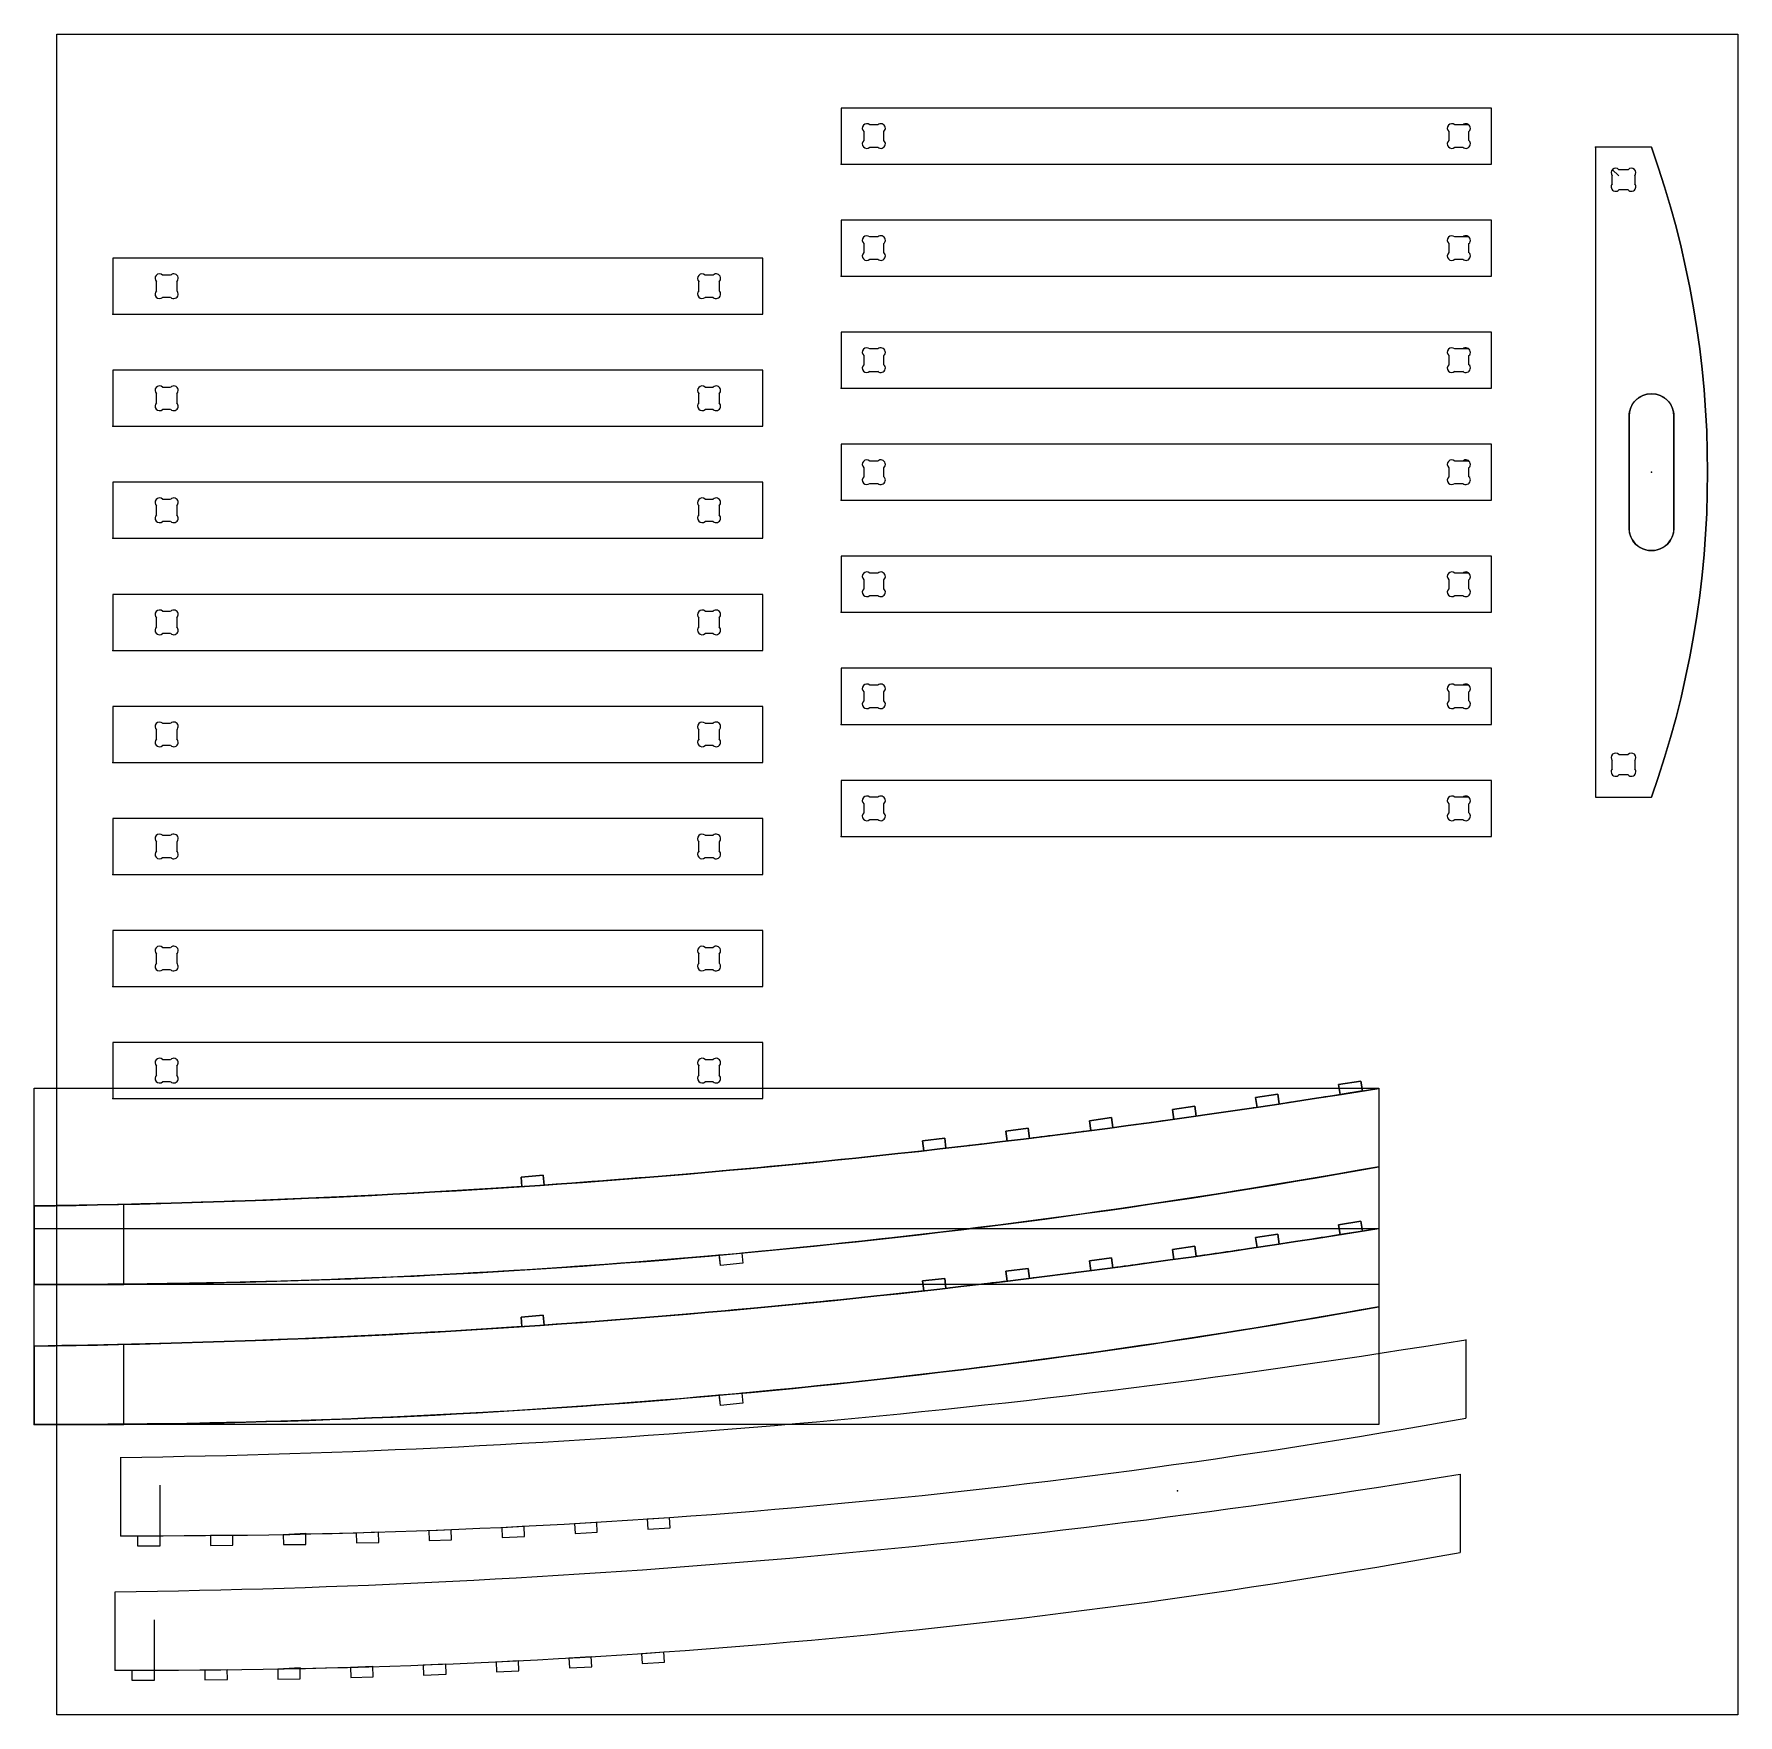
# Model space of a CAD drawing. Header units: centimetres. Extents: x -102 to 50, y -20 to 130.
import ezdxf

# ---------------------------------------------------------------- set-up
doc = ezdxf.new("R2010")
doc.units = ezdxf.units.CM
doc.header["$MEASUREMENT"] = 0
for name, color, linetype in [('Efsta_saetisbak v7_Sketch1', 7, 'Continuous'), ('Efsta_saetisbak v7_Sketch2', 7, 'Continuous'), ('fotur_larett v5_Sketch1', 7, 'Continuous'), ('fotur_larett v5_Sketch2', 7, 'Continuous'), ('fotur_lodrett v10_Sketch1', 7, 'Continuous'), ('fotur_lodrett v10_Sketch2', 7, 'Continuous'), ('fotur_lodrett v10_Sketch3', 7, 'Continuous'), ('fotur_lodrett v10_Sketch4', 7, 'Continuous'), ('Saetisbak v7_Sketch6', 7, 'Continuous'), ('Saetisbak v7_Sketch7', 7, 'Continuous'), ('Seta v3_Sketch1', 7, 'Continuous'), ('Seta v3_Sketch2', 7, 'Continuous'), ('Stoll_flatur v4_Sketch1', 7, 'Continuous')]:
    doc.layers.add(name, color=color, linetype=linetype)

# ---------------------------------------------------------------- blocks, each defined once
blk = doc.blocks.new('Efsta_saetisbakv7')
at = {"layer": 'Efsta_saetisbak v7_Sketch1'}
for p, q in [((0, 0), (58, 0)), ((0, 0, 5), (0, 0)), ((22, 0, 5), (22, 0, 5)), ((24, 0, 3), (34, 0, 3)), ((34, 0, 7), (24, 0, 7)), ((36, 0, 5), (36, 0, 5)), ((58, 0), (58, 0, 5))]:
    blk.add_line(p, q, dxfattribs=at)
at = {"layer": 'Efsta_saetisbak v7_Sketch1', "extrusion": (0, 1, 0)}
for centre, radius, start, end in [((-29, -76.6), 86.6, 70.4352, 109.5648), ((-24, 5), 2, 270, 0), ((-24, 5), 2, 360, 90), ((-34, 5), 2, 90, 180), ((-34, 5), 2, 180, 270)]:
    blk.add_arc(centre, radius, start, end, dxfattribs=at)
at = {"layer": 'Efsta_saetisbak v7_Sketch1'}
for p in [(0, 0), (29, 0, 5)]:
    blk.add_point(p, dxfattribs=at)
at = {"layer": 'Efsta_saetisbak v7_Sketch2'}
for p, q in [((0, 0), (58, 0)), ((0, 0, 5), (0, 0)), ((2.54, 0, 2.09), (2, 0, 1.5)), ((2, 0, 2.09), (2, 0, 2.91)), ((3.26, 0, 1.5), (2.54, 0, 1.5)), ((2.54, 0, 3.5), (3.26, 0, 3.5)), ((3.8, 0, 2.91), (3.8, 0, 2.09)), ((34, 0, 3), (24, 0, 3)), ((24, 0, 7), (34, 0, 7)), ((54.2, 0, 2.09), (54.2, 0, 2.91)), ((54.2, 0, 2.09), (54.2, 0, 2.91)), ((54.74, 0, 3.5), (55.46, 0, 3.5)), ((55.46, 0, 1.5), (54.74, 0, 1.5)), ((54.74, 0, 3.5), (55.46, 0, 3.5)), ((55.46, 0, 1.5), (54.74, 0, 1.5)), ((56, 0, 2.91), (56, 0, 2.09)), ((56, 0, 2.91), (56, 0, 2.09)), ((58, 0), (58, 0, 5))]:
    blk.add_line(p, q, dxfattribs=at)
at = {"layer": 'Efsta_saetisbak v7_Sketch2', "extrusion": (0, -1, 0)}
for centre, radius, start, end in [((29, -76.6), 86.6, 70.4352, 109.5648), ((2.27, 3.2), 0.4, 48.0128, 228.0128), ((2.27, 1.8), 0.4, 131.9872, 311.9872), ((3.53, 1.8), 0.4, 228.0128, 48.0128), ((3.53, 3.2), 0.4, 311.9872, 131.9872), ((24, 5), 2, 90, 270), ((34, 5), 2, 270, 90), ((54.47, 3.2), 0.4, 48.0128, 228.0128), ((54.47, 1.8), 0.4, 131.9872, 311.9872), ((54.47, 3.2), 0.4, 48.0128, 228.0128), ((54.47, 1.8), 0.4, 131.9872, 311.9872), ((55.73, 1.8), 0.4, 228.0128, 48.0128), ((55.73, 3.2), 0.4, 311.9872, 131.9872), ((55.73, 3.2), 0.4, 311.9872, 131.9872), ((55.73, 1.8), 0.4, 228.0128, 48.0128)]:
    blk.add_arc(centre, radius, start, end, dxfattribs=at)
at = {"layer": 'Efsta_saetisbak v7_Sketch2'}
blk.add_point((0, 0), dxfattribs=at)
blk = doc.blocks.new('fotur_larettv5')
at = {"layer": 'fotur_larett v5_Sketch1'}
for p, q in [((0, 0), (7, 0)), ((17.5, 0, 120), (10.5, 0, 120))]:
    blk.add_line(p, q, dxfattribs=at)
at = {"layer": 'fotur_larett v5_Sketch1', "extrusion": (0, 1, 0)}
for centre, radius, start, end in [((-663.44, 2.41), 663.44, 359.79198, 10.20931), ((-817.25, -10.44), 810.32, 0.73803, 9.26326)]:
    blk.add_arc(centre, radius, start, end, dxfattribs=at)
at = {"layer": 'fotur_larett v5_Sketch1'}
blk.add_point((0, 0), dxfattribs=at)
at = {"layer": 'fotur_larett v5_Sketch2'}
for p, q in [((-0.9, 0, 1.5), (-0.9, 0, 3.5)), ((-0.9, 0, 3.5), (0, 0, 3.5)), ((0, 0, 1.5), (-0.9, 0, 1.5)), ((0.04, 0, 8), (-0.86, 0, 8.01)), ((-0.86, 0, 8.01), (-0.84, 0, 10.01)), ((-0.84, 0, 10.01), (0.06, 0, 10)), ((0.11, 0, 14.5), (-0.79, 0, 14.51)), ((-0.79, 0, 14.51), (-0.77, 0, 16.51)), ((-0.77, 0, 16.51), (0.23, 0, 16.5)), ((-0.64, 0, 21.02), (-0.59, 0, 23.02)), ((0.26, 0, 21), (-0.64, 0, 21.02)), ((-0.59, 0, 23.02), (0.36, 0, 23)), ((0.47, 0, 27.49), (-0.43, 0, 27.52)), ((-0.43, 0, 27.52), (-0.36, 0, 29.52)), ((-0.36, 0, 29.52), (0.56, 0, 29.49)), ((0.75, 0, 33.99), (-0.15, 0, 34.03)), ((-0.15, 0, 34.03), (-0.06, 0, 36.02)), ((-0.06, 0, 36.02), (0.86, 0, 35.98)), ((0, 0), (7, 0)), ((0, 0, 3.5), (4.5, 0, 3.5)), ((0.04, 0, 8), (0.06, 0, 10)), ((0.11, 0, 14.5), (0.23, 0, 16.5)), ((0.16, 0, 16.5), (0.26, 0, 21)), ((1.1, 0, 40.48), (0.2, 0, 40.53)), ((0.2, 0, 40.53), (0.31, 0, 42.52)), ((0.26, 0, 21), (0.36, 0, 23)), ((0.31, 0, 42.52), (1.22, 0, 42.47)), ((0.47, 0, 27.49), (0.56, 0, 29.49)), ((1.5, 0, 46.97), (0.6, 0, 47.02)), ((0.6, 0, 47.02), (0.72, 0, 49.02)), ((0.72, 0, 49.02), (1.64, 0, 48.96)), ((0.75, 0, 33.99), (0.86, 0, 35.98)), ((1.1, 0, 40.48), (1.22, 0, 42.47)), ((1.5, 0, 46.97), (1.64, 0, 48.96))]:
    blk.add_line(p, q, dxfattribs=at)
blk.add_point((0, 0), dxfattribs=at)
blk = doc.blocks.new('fotur_lodrettv10')
at = {"layer": 'fotur_lodrett v10_Sketch1'}
for p, q in [((0, 0), (7, 0)), ((0, 0, 120), (0, 0)), ((0, 0, 120), (0, 0, 60)), ((0, 0), (17.5, 0)), ((17.5, 0, 120), (0, 0, 120)), ((17.5, 0, 120), (10.5, 0, 120)), ((17.5, 0), (17.5, 0, 120))]:
    blk.add_line(p, q, dxfattribs=at)
at = {"layer": 'fotur_lodrett v10_Sketch1', "extrusion": (0, 1, 0)}
for centre, radius, start, end in [((-663.44, 2.41), 663.44, 359.79198, 10.20931), ((-817.25, -10.44), 810.32, 0.73803, 9.26326)]:
    blk.add_arc(centre, radius, start, end, dxfattribs=at)
at = {"layer": 'fotur_lodrett v10_Sketch1'}
blk.add_point((0, 0), dxfattribs=at)
at = {"layer": 'fotur_lodrett v10_Sketch2'}
for p, q in [((0, 0, 4.82), (0, 0)), ((0, 0), (7, 0)), ((17.5, 0, 120), (10.5, 0, 120)), ((12.81, 0, 79.28), (11.92, 0, 79.39)), ((12.15, 0, 81.37), (13.04, 0, 81.27)), ((13.68, 0, 86.72), (12.79, 0, 86.84)), ((13.04, 0, 81.27), (12.81, 0, 79.28)), ((13.03, 0, 88.82), (13.93, 0, 88.71)), ((13.93, 0, 88.71), (13.68, 0, 86.72)), ((14.61, 0, 94.16), (13.72, 0, 94.28)), ((13.99, 0, 96.26), (14.88, 0, 96.14)), ((14.88, 0, 96.14), (14.61, 0, 94.16)), ((15.61, 0, 101.58), (14.72, 0, 101.71)), ((15.01, 0, 103.69), (15.9, 0, 103.56)), ((15.9, 0, 103.56), (15.61, 0, 101.58)), ((16.68, 0, 109), (15.79, 0, 109.13)), ((16.1, 0, 111.11), (16.99, 0, 110.97)), ((16.99, 0, 110.97), (16.68, 0, 109)), ((17.83, 0, 116.4), (16.94, 0, 116.55)), ((17.26, 0, 118.52), (16.94, 0, 116.55)), ((17.26, 0, 118.52), (18.15, 0, 118.38)), ((18.15, 0, 118.38), (17.83, 0, 116.4))]:
    blk.add_line(p, q, dxfattribs=at)
at = {"layer": 'fotur_lodrett v10_Sketch2', "extrusion": (0, -1, 0)}
for centre, radius, start, end in [((663.44, 2.41), 663.44, 169.79069, 179.79198), ((817.25, -10.44), 810.32, 170.73674, 179.26197)]:
    blk.add_arc(centre, radius, start, end, dxfattribs=at)
at = {"layer": 'fotur_lodrett v10_Sketch2'}
blk.add_point((0, 0), dxfattribs=at)
at = {"layer": 'fotur_lodrett v10_Sketch3'}
for p, q in [((0, 0), (7, 0)), ((0, 0, 4.82), (0, 0)), ((1.68, 0, 61.25), (2.67, 0, 61.14)), ((1.89, 0, 63.24), (1.68, 0, 61.25)), ((2.78, 0, 63.14), (1.89, 0, 63.24)), ((9.58, 0, 43.45), (8.69, 0, 43.53)), ((8.87, 0, 45.52), (9.76, 0, 45.44)), ((9.76, 0, 45.44), (9.58, 0, 43.45)), ((17.5, 0, 120), (10.5, 0, 120)), ((11.93, 0, 79.39), (12.81, 0, 79.28)), ((13.04, 0, 81.27), (12.15, 0, 81.37)), ((12.79, 0, 86.84), (13.68, 0, 86.72)), ((12.81, 0, 79.28), (13.04, 0, 81.27)), ((13.93, 0, 88.71), (13.03, 0, 88.82)), ((13.68, 0, 86.72), (13.93, 0, 88.71)), ((13.73, 0, 94.28), (14.61, 0, 94.16)), ((14.88, 0, 96.14), (13.99, 0, 96.26)), ((14.61, 0, 94.16), (14.88, 0, 96.14)), ((14.73, 0, 101.71), (15.61, 0, 101.58)), ((15.9, 0, 103.56), (15.01, 0, 103.69)), ((15.61, 0, 101.58), (15.9, 0, 103.56)), ((15.8, 0, 109.12), (16.68, 0, 109)), ((16.99, 0, 110.97), (16.1, 0, 111.11)), ((16.68, 0, 109), (16.99, 0, 110.97)), ((16.94, 0, 116.54), (17.83, 0, 116.4)), ((18.15, 0, 118.38), (17.26, 0, 118.52)), ((17.83, 0, 116.4), (18.15, 0, 118.38))]:
    blk.add_line(p, q, dxfattribs=at)
at = {"layer": 'fotur_lodrett v10_Sketch3', "extrusion": (0, -1, 0)}
for centre, radius, start, end in [((663.44, 2.41), 663.44, 169.79069, 179.79198), ((817.25, -10.44), 810.32, 173.63573, 179.26197), ((817.25, -10.44), 810.32, 173.10542, 173.49432), ((817.25, -10.44), 810.32, 172.57512, 172.96401), ((817.25, -10.44), 810.32, 172.04481, 172.4337), ((817.25, -10.44), 810.32, 170.98422, 171.37311), ((817.25, -10.44), 810.32, 170.73674, 170.84281)]:
    blk.add_arc(centre, radius, start, end, dxfattribs=at)
at = {"layer": 'fotur_lodrett v10_Sketch3'}
blk.add_point((0, 0), dxfattribs=at)
at = {"layer": 'fotur_lodrett v10_Sketch4'}
for p, q in [((0, 0, 4.82), (0, 0)), ((0, 0), (7, 0)), ((0, 0, 8), (7.14, 0, 8)), ((7, 0), (0, 0)), ((0, 0), (0, 0, 8)), ((1.89, 0, 63.24), (1.68, 0, 61.25)), ((1.68, 0, 61.25), (2.6, 0, 61.15)), ((2.78, 0, 63.14), (1.89, 0, 63.24)), ((7.14, 0, 8), (7, 0)), ((8.73, 0, 43.53), (9.58, 0, 43.45)), ((9.76, 0, 45.44), (8.87, 0, 45.52)), ((9.58, 0, 43.45), (9.76, 0, 45.44)), ((17.5, 0, 120), (10.5, 0, 120)), ((11.93, 0, 79.39), (12.81, 0, 79.28)), ((13.04, 0, 81.27), (12.15, 0, 81.37)), ((12.79, 0, 86.84), (13.68, 0, 86.72)), ((12.81, 0, 79.28), (13.04, 0, 81.27)), ((13.93, 0, 88.71), (13.03, 0, 88.82)), ((13.68, 0, 86.72), (13.93, 0, 88.71)), ((13.73, 0, 94.28), (14.61, 0, 94.16)), ((14.88, 0, 96.14), (13.99, 0, 96.26)), ((14.61, 0, 94.16), (14.88, 0, 96.14)), ((14.73, 0, 101.71), (15.61, 0, 101.58)), ((15.9, 0, 103.56), (15.01, 0, 103.69)), ((15.61, 0, 101.58), (15.9, 0, 103.56)), ((15.8, 0, 109.12), (16.68, 0, 109)), ((16.99, 0, 110.97), (16.1, 0, 111.11)), ((16.68, 0, 109), (16.99, 0, 110.97)), ((16.94, 0, 116.54), (17.83, 0, 116.4)), ((18.15, 0, 118.38), (17.26, 0, 118.52)), ((17.83, 0, 116.4), (18.15, 0, 118.38))]:
    blk.add_line(p, q, dxfattribs=at)
at = {"layer": 'fotur_lodrett v10_Sketch4', "extrusion": (0, -1, 0)}
for centre, radius, start, end in [((663.44, 2.41), 663.44, 174.92017, 179.79198), ((663.44, 2.41), 663.44, 169.79069, 174.74743), ((817.25, -10.44), 810.32, 176.18143, 179.26197), ((817.25, -10.44), 810.32, 173.63573, 176.03997), ((817.25, -10.44), 810.32, 173.10542, 173.49432), ((817.25, -10.44), 810.32, 172.57512, 172.96401), ((817.25, -10.44), 810.32, 172.04481, 172.4337), ((817.25, -10.44), 810.32, 171.51506, 171.90339), ((817.25, -10.44), 810.32, 170.98422, 171.37311), ((817.25, -10.44), 810.32, 170.73674, 170.84281)]:
    blk.add_arc(centre, radius, start, end, dxfattribs=at)
at = {"layer": 'fotur_lodrett v10_Sketch4'}
blk.add_point((0, 0), dxfattribs=at)
blk = doc.blocks.new('Saetisbakv7')
at = {"layer": 'Saetisbak v7_Sketch6'}
for p, q in [((0, 0, 5), (0, 0)), ((0, 0), (58, 0)), ((58, 0, 5), (0, 0, 5)), ((58, 0), (58, 0, 5))]:
    blk.add_line(p, q, dxfattribs=at)
blk.add_point((0, 0), dxfattribs=at)
at = {"layer": 'Saetisbak v7_Sketch7'}
for p, q in [((2, 0, 2.91), (2, 0, 2.09)), ((3.26, 0, 3.5), (2.54, 0, 3.5)), ((2.54, 0, 1.5), (3.26, 0, 1.5)), ((3.8, 0, 2.09), (3.8, 0, 2.91)), ((54.2, 0, 2.91), (54.2, 0, 2.09)), ((56, 0, 3.5), (54.74, 0, 3.5)), ((54.74, 0, 1.5), (55.46, 0, 1.5)), ((56, 0, 2.09), (56, 0, 2.91)), ((58, 0), (58, 0, 5))]:
    blk.add_line(p, q, dxfattribs=at)
at = {"layer": 'Saetisbak v7_Sketch7', "extrusion": (0, -1, 0)}
for centre, start, end in [((2.27, 3.2), 48.0128, 228.0128), ((2.27, 1.8), 131.9872, 311.9872), ((3.53, 3.2), 311.9872, 131.9872), ((3.53, 1.8), 228.0128, 48.0128), ((54.47, 3.2), 48.0128, 228.0128), ((54.47, 1.8), 131.9872, 311.9872), ((55.73, 3.2), 311.9872, 131.9872), ((55.73, 1.8), 228.0128, 48.0128)]:
    blk.add_arc(centre, 0.4, start, end, dxfattribs=at)
at = {"layer": 'Saetisbak v7_Sketch7'}
blk.add_point((0, 0), dxfattribs=at)
blk = doc.blocks.new('Setav3')
at = {"layer": 'Seta v3_Sketch1'}
for p, q in [((0, 5), (0, 0)), ((58, 5), (0, 5)), ((58, 0), (58, 5)), ((0, 0), (58, 0))]:
    blk.add_line(p, q, dxfattribs=at)
blk.add_point((0, 0), dxfattribs=at)
at = {"layer": 'Seta v3_Sketch2'}
for p, q in [((0, 5, 1.8), (0, 0, 1.8)), ((58, 5, 1.8), (0, 5, 1.8)), ((58, 0, 1.8), (58, 5, 1.8)), ((4.44, 3.5, 1.8), (5.16, 3.5, 1.8)), ((4.44, 3.5, 1.8), (5.16, 3.5, 1.8)), ((4.44, 3.5, 1.8), (5.16, 3.5, 1.8)), ((52.84, 3.5, 1.8), (53.56, 3.5, 1.8)), ((3.9, 2.09, 1.8), (3.9, 2.91, 1.8)), ((3.9, 2.09, 1.8), (3.9, 2.91, 1.8)), ((3.9, 2.09, 1.8), (3.9, 2.91, 1.8)), ((5.7, 2.91, 1.8), (5.7, 2.09, 1.8)), ((5.7, 2.91, 1.8), (5.7, 2.09, 1.8)), ((5.7, 2.91, 1.8), (5.7, 2.09, 1.8)), ((52.3, 2.09, 1.8), (52.3, 2.91, 1.8)), ((54.1, 2.91, 1.8), (54.1, 2.09, 1.8)), ((0, 0, 1.8), (58, 0, 1.8)), ((5.16, 1.5, 1.8), (4.44, 1.5, 1.8)), ((5.16, 1.5, 1.8), (4.44, 1.5, 1.8)), ((5.16, 1.5, 1.8), (4.44, 1.5, 1.8)), ((53.56, 1.5, 1.8), (52.84, 1.5, 1.8))]:
    blk.add_line(p, q, dxfattribs=at)
for centre, start, end in [((4.17, 3.2, 1.8), 48.0128, 228.0128), ((4.17, 3.2, 1.8), 48.0128, 228.0128), ((4.17, 3.2, 1.8), 48.0128, 228.0128), ((5.43, 3.2, 1.8), 311.9872, 131.9872), ((5.43, 3.2, 1.8), 311.9872, 131.9872), ((5.43, 3.2, 1.8), 311.9872, 131.9872), ((52.57, 3.2, 1.8), 48.0128, 228.0128), ((53.83, 3.2, 1.8), 311.9872, 131.9872), ((4.17, 1.8, 1.8), 131.9872, 311.9872), ((4.17, 1.8, 1.8), 131.9872, 311.9872), ((4.17, 1.8, 1.8), 131.9872, 311.9872), ((5.43, 1.8, 1.8), 228.0128, 48.0128), ((5.43, 1.8, 1.8), 228.0128, 48.0128), ((5.43, 1.8, 1.8), 228.0128, 48.0128), ((52.57, 1.8, 1.8), 131.9872, 311.9872), ((53.83, 1.8, 1.8), 228.0128, 48.0128)]:
    blk.add_arc(centre, 0.4, start, end, dxfattribs=at)
blk.add_point((0, 0, 1.8), dxfattribs=at)

msp = doc.modelspace()

# ---------------------------------------------------------------- linework, layer by layer
at = {"layer": 'Stoll_flatur v4_Sketch1'}
for p, q in [((-100, 130), (50, 130)), ((-100, -20), (-100, 130)), ((50, 130), (50, -20)), ((50, -20), (-100, -20))]:
    msp.add_line(p, q, dxfattribs=at)
msp.add_point((0, 0), dxfattribs=at)

# ---------------------------------------------------------------- block references
at = {"extrusion": (0, 1, 2.9e-15), "rotation": 180}
msp.add_blockref('Saetisbakv7', (30, 3.4, 118.4), dxfattribs=at)
at = {"extrusion": (1, 5.9e-15, -8e-16), "rotation": 180}
msp.add_blockref('Efsta_saetisbakv7', (119.9, 5.11, 37.29), dxfattribs=at)
at = {"extrusion": (0, 1, -1.1e-15), "rotation": 180}
msp.add_blockref('Saetisbakv7', (30, 3.4, 108.4), dxfattribs=at)
for p in [(-95, 105), (-95, 95), (-95, 85), (-95, 75), (-95, 65), (-95, 55), (-95, 45), (-95, 35)]:
    msp.add_blockref('Setav3', p)
at = {"extrusion": (0, 1, 1.3e-15), "rotation": 180}
msp.add_blockref('Saetisbakv7', (30, 3.4, 98.4), dxfattribs=at)
at = {"extrusion": (0, 1, 0), "rotation": 180}
msp.add_blockref('Saetisbakv7', (30, 3.4, 88.4), dxfattribs=at)
at = {"extrusion": (0, 1, 1.08e-14), "rotation": 180}
msp.add_blockref('Saetisbakv7', (30, 3.4, 78.4), dxfattribs=at)
at = {"extrusion": (0, 1, -3.5e-15), "rotation": 180}
msp.add_blockref('Saetisbakv7', (30, 3.4, 68.4), dxfattribs=at)
at = {"extrusion": (0, 1, 1.266e-13), "rotation": 180}
msp.add_blockref('Saetisbakv7', (30, 3.4, 58.4), dxfattribs=at)
at = {"extrusion": (1, 1.55e-14, 2e-16)}
msp.add_blockref('fotur_lodrettv10', (18.42, 3.61, -102.03), dxfattribs=at)
at = {"extrusion": (1, -2.23e-14, -3.93e-14)}
msp.add_blockref('fotur_lodrettv10', (5.92, 3.61, -102.03), dxfattribs=at)
at = {"extrusion": (1, 2e-16, -2.8e-15)}
msp.add_blockref('fotur_larettv5', (-4.01, 3.3, -94.29), dxfattribs=at)
at = {"extrusion": (1, -8.7e-15, 0)}
msp.add_blockref('fotur_larettv5', (-16.01, 3.3, -94.79), dxfattribs=at)

doc.saveas('drawing.dxf')
